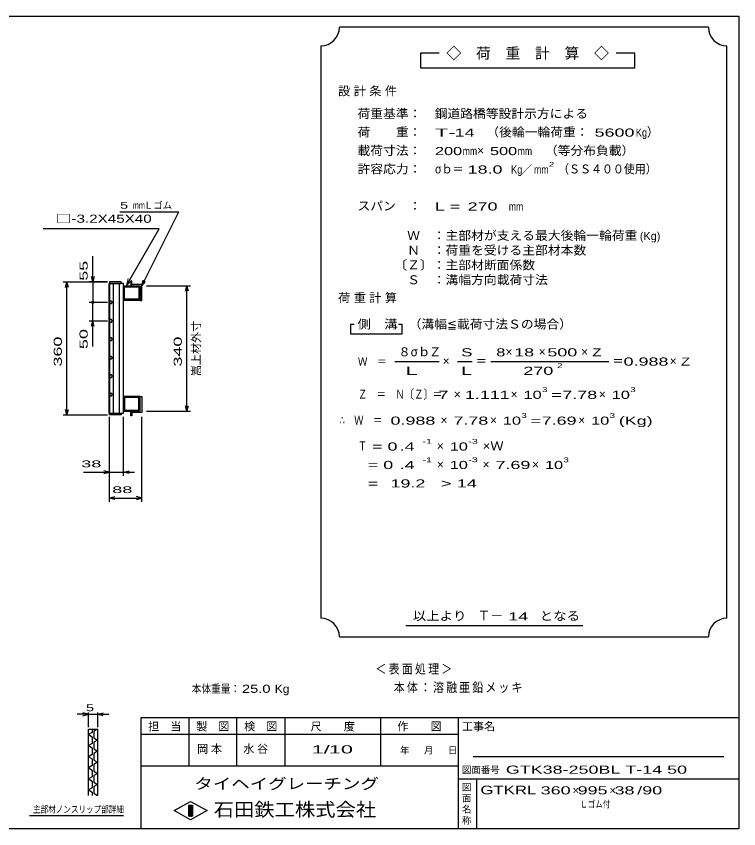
# Model space of a CAD drawing. Units: millimetres, scale not verified. Extents: x -1820 to 1731, y -1282 to 1054.
# Drawn here: x -227 to 1731, y -1146 to 1054 of the extents above; entities that cross this region are included whole.
import ezdxf
from ezdxf.enums import TextEntityAlignment as Align

# ---------------------------------------------------------------- set-up
doc = ezdxf.new("R2010")
doc.units = ezdxf.units.MM
doc.header["$LTSCALE"] = 10
for name, color, linetype, lineweight in [('0_2', 150, 'Continuous', 25), ('16', 3, 'Continuous', 25), ('22', 4, 'Continuous', 25), ('24', 2, 'Continuous', 25), ('32', 4, 'Continuous', 25)]:
    doc.layers.add(name, color=color, linetype=linetype, lineweight=lineweight)
doc.styles.add('ベクトル', font='')
doc.styles.get('ベクトル').set_extended_font_data('ベクトル')

msp = doc.modelspace()

# ---------------------------------------------------------------- linework, layer by layer
at = {"layer": '0_2'}
for p, q in [((-1729, 1053.5), (1731, 1053.5)), ((1731, 1053.5), (1731, -1146.5)), ((1731, -846.5), (111, -846.5)), ((111, -846.5), (111, -1146.5)), ((241, -846.5), (241, -976.5)), ((371, -976.5), (371, -846.5)), ((501, -846.5), (501, -976.5)), ((761, -976.5), (761, -846.5)), ((971, -846.5), (971, -1146.5)), ((971, -891.5), (111, -891.5)), ((1691, -951.5), (1011, -951.5)), ((111, -976.5), (971, -976.5)), ((971, -1011.5), (1731, -1011.5)), ((1021, -1146.5), (1021, -1011.5)), ((201, -1097.5), (246, -1072.5)), ((246, -1072.5), (291, -1097.5)), ((246, -1122.5), (201, -1097.5)), ((241, -1082.5), (251, -1082.5)), ((241, -1112.5), (241, -1082.5)), ((241, -1082.5), (243, -1082.5)), ((243, -1082.5), (243, -1112.5)), ((245, -1112.5), (245, -1082.5)), ((245, -1082.5), (247, -1082.5)), ((291, -1097.5), (246, -1122.5)), ((247, -1082.5), (247, -1112.5)), ((249, -1112.5), (249, -1082.5)), ((249, -1082.5), (251, -1082.5)), ((251, -1082.5), (251, -1112.5)), ((251, -1082.5), (251, -1112.5)), ((251, -1112.5), (241, -1112.5)), ((243, -1112.5), (245, -1112.5)), ((247, -1112.5), (249, -1112.5)), ((1731, -1146.5), (-1729, -1146.5))]:
    msp.add_line(p, q, dxfattribs=at)
at = {"layer": '16'}
for p, q in [((58, 334), (26, 334)), ((26, 334), (26, 329.5)), ((58, 329.5), (58, 334)), ((87, 336), (84, 336)), ((84, 336), (84, 324)), ((87, 327), (87, 336)), ((25.3, -21.5), (25.3, 329.5)), ((25.3, 329.5), (26, 329.5)), ((26, 329.5), (58, 329.5)), ((26, 329.5), (26, -21.5)), ((64, 329.5), (26, 329.5)), ((36.5, 329.5), (36.5, -21.5)), ((53.5, -21.5), (53.5, 329.5)), ((64, -21.5), (64, 329.5)), ((64, 324), (109, 324)), ((64, 284), (64, 324)), ((67, 321), (106, 321)), ((67, 287), (67, 321)), ((84, 324), (109, 324)), ((114, 327), (87, 327)), ((106, 321), (106, 287)), ((109, 324), (109, 284)), ((109, 324), (109, 284)), ((114, 284), (114, 327)), ((106, 287), (67, 287)), ((27.98, 282.45), (26, 278.97)), ((26, 278.97), (28.02, 275.52)), ((31.98, 282.48), (27.98, 282.45)), ((28.02, 275.52), (32.02, 275.55)), ((34, 279), (31.98, 282.48)), ((32.02, 275.55), (34, 279.03)), ((109, 284), (64, 284)), ((109, 284), (114, 284)), ((27.98, 232.45), (26, 228.97)), ((26, 228.97), (28.02, 225.52)), ((31.98, 232.48), (27.98, 232.45)), ((28.02, 225.52), (32.02, 225.55)), ((34, 229), (31.98, 232.48)), ((32.02, 225.55), (34, 229.03)), ((27.98, 182.45), (26, 178.97)), ((26, 178.97), (28.02, 175.52)), ((31.98, 182.48), (27.98, 182.45)), ((34, 179), (31.98, 182.48)), ((32.02, 175.55), (34, 179.03)), ((28.02, 175.52), (32.02, 175.55)), ((27.98, 132.45), (26, 128.97)), ((31.98, 132.48), (27.98, 132.45)), ((34, 129), (31.98, 132.48)), ((26, 128.97), (28.02, 125.52)), ((28.02, 125.52), (32.02, 125.55)), ((32.02, 125.55), (34, 129.03)), ((27.98, 82.45), (26, 78.97)), ((26, 78.97), (28.02, 75.52)), ((31.98, 82.48), (27.98, 82.45)), ((28.02, 75.52), (32.02, 75.55)), ((34, 79), (31.98, 82.48)), ((32.02, 75.55), (34, 79.03)), ((27.98, 32.45), (26, 28.97)), ((26, 28.97), (28.02, 25.52)), ((31.98, 32.48), (27.98, 32.45)), ((28.02, 25.52), (32.02, 25.55)), ((34, 29), (31.98, 32.48)), ((32.02, 25.55), (34, 29.03)), ((109, 24), (64, 24)), ((64, 24), (64, -16)), ((109, -16), (109, 24)), ((109, 24), (114, 24)), ((109, -16), (109, 24)), ((114, 24), (114, -19)), ((106, 21), (67, 21)), ((67, 21), (67, -13)), ((106, -13), (106, 21)), ((26, -21.5), (25.3, -21.5)), ((26, -21.5), (58, -21.5)), ((26, -26), (26, -21.5)), ((26, -21.5), (64, -21.5)), ((58, -21.5), (58, -26)), ((64, -16), (109, -16)), ((67, -13), (106, -13)), ((84, -28), (84, -16)), ((84, -16), (109, -16)), ((114, -19), (87, -19)), ((87, -19), (87, -28)), ((58, -26), (26, -26)), ((87, -28), (84, -28))]:
    msp.add_line(p, q, dxfattribs=at)
at = {"layer": '22'}
for p, q in [((54, 524), (214, 524)), ((114, 324), (214, 524)), ((160.49, 477.77), (-153.51, 477.77)), ((71.83, 324.21), (160.49, 477.77)), ((-19, 334), (-19, 404)), ((-99, 334), (21, 334)), ((-93, 319), (-89, 334)), ((-85, 319), (-89, 334)), ((-89, -26), (-89, 334)), ((21, 334), (-29, 334)), ((-19, 334), (-23, 349)), ((-15, 349), (-19, 334)), ((-19, 334), (-19, 279)), ((114, 324), (117, 338.6)), ((114, 324), (124, 335)), ((126, 324), (246, 324)), ((232, 309), (236, 324)), ((240, 309), (236, 324)), ((236, -16), (236, 324)), ((-29, 279), (21, 279)), ((-19, 229), (-19, 279)), ((-29, 229), (21, 229)), ((-23, 214), (-19, 229)), ((-15, 214), (-19, 229)), ((-19, 159), (-19, 229)), ((-89, -26), (-93, -11)), ((-89, -26), (-85, -11)), ((126, -16), (246, -16)), ((236, -16), (232, -1)), ((236, -16), (240, -1)), ((-99, -26), (21, -26)), ((26, -191), (26, -31)), ((26, -261), (26, -31)), ((64, -191), (64, -31)), ((114, -261), (114, -31)), ((-44, -181), (26, -181)), ((26, -181), (11, -177)), ((11, -185), (26, -181)), ((26, -181), (64, -181)), ((64, -181), (79, -177)), ((79, -185), (64, -181)), ((64, -181), (94, -181)), ((26, -251), (41, -247)), ((41, -255), (26, -251)), ((26, -251), (114, -251)), ((114, -251), (99, -247)), ((99, -255), (114, -251))]:
    msp.add_line(p, q, dxfattribs=at)
at = {"layer": '22', "lineweight": 13}
for p, q in [((77, 343.53), (71.83, 324.21)), ((71.83, 324.21), (85.97, 338.35))]:
    msp.add_line(p, q, dxfattribs=at)
at = {"layer": '22'}
msp.add_circle((-19, 279), 3, dxfattribs=at)
at = {"layer": '24', "color": 4}
for p, q in [((1649, 1023.5), (649, 1023.5)), ((599, 973.5), (599, -576.5)), ((1699, -576.5), (1699, 973.5)), ((919, 953.5), (869, 953.5)), ((869, 953.5), (869, 913.5)), ((1449, 953.5), (1399, 953.5)), ((1449, 913.5), (1449, 953.5)), ((869, 913.5), (1449, 913.5)), ((689, 218.5), (679, 218.5)), ((679, 218.5), (679, 193.5)), ((819, 218.5), (809, 218.5)), ((819, 193.5), (819, 218.5)), ((679, 193.5), (819, 193.5)), ((799, 118.5), (919, 118.5)), ((969, 118.5), (1009, 118.5)), ((1059, 118.5), (1379, 118.5)), ((829, -596.5), (1309, -596.5)), ((649, -626.5), (1649, -626.5))]:
    msp.add_line(p, q, dxfattribs=at)
for centre, start, end in [((599, 1023.5), 270, 0), ((1699, 1023.5), 180, 270), ((599, -626.5), 0, 90), ((1699, -626.5), 90, 180)]:
    msp.add_arc(centre, 50, start, end, dxfattribs=at)
at = {"layer": '32'}
for p, q in [((-31, -836.5), (-46, -832.5)), ((-31, -871.5), (-31, -831.5)), ((-6, -831.5), (-6, -871.5)), ((-6, -836.5), (9, -832.5)), ((-31, -836.5), (-61, -836.5)), ((-46, -840.5), (-31, -836.5)), ((-31, -836.5), (-6, -836.5)), ((9, -840.5), (-6, -836.5)), ((-6, -836.5), (24, -836.5)), ((-31, -876.5), (-6, -876.5)), ((-31, -1056.5), (-31, -876.5)), ((-21, -876.5), (-21, -885.5)), ((-6, -876.5), (-16, -882.5)), ((-6, -876.5), (-6, -1056.5)), ((-21, -885.5), (-31, -891.5)), ((-31, -891.5), (-21, -897.5)), ((-21, -897.5), (-21, -915.5)), ((-16, -882.5), (-16, -900.5)), ((-16, -900.5), (-6, -906.5)), ((-21, -915.5), (-31, -921.5)), ((-31, -921.5), (-21, -927.5)), ((-6, -906.5), (-16, -912.5)), ((-16, -912.5), (-16, -930.5)), ((-21, -945.5), (-31, -951.5)), ((-21, -927.5), (-21, -945.5)), ((-16, -930.5), (-6, -936.5)), ((-6, -936.5), (-16, -942.5)), ((-16, -942.5), (-16, -960.5)), ((-31, -951.5), (-21, -957.5)), ((-21, -957.5), (-21, -975.5)), ((-16, -960.5), (-6, -966.5)), ((-6, -966.5), (-16, -972.5)), ((-21, -975.5), (-31, -981.5)), ((-31, -981.5), (-21, -987.5)), ((-21, -987.5), (-21, -1005.5)), ((-16, -972.5), (-16, -990.5)), ((-21, -1005.5), (-31, -1011.5)), ((-31, -1011.5), (-21, -1017.5)), ((-16, -990.5), (-6, -996.5)), ((-6, -996.5), (-16, -1002.5)), ((-16, -1002.5), (-16, -1020.5)), ((-21, -1017.5), (-21, -1035.5)), ((-16, -1020.5), (-6, -1026.5)), ((-6, -1026.5), (-16, -1032.5)), ((-16, -1032.5), (-16, -1050.5)), ((-21, -1035.5), (-31, -1041.5)), ((-31, -1041.5), (-21, -1047.5)), ((-21, -1047.5), (-21, -1056.5)), ((-16, -1050.5), (-6, -1056.5)), ((64, -1111.5), (-191, -1111.5))]:
    msp.add_line(p, q, dxfattribs=at)

# ---------------------------------------------------------------- texts
at = {"layer": '0_2', "style": 'ベクトル'}
for s, height, p in [('担\u3000当', 21.99, (131, -869.5)), ('製\u3000図', 21.99, (261, -869.5)), ('検\u3000図', 21.99, (391, -869.5)), ('尺\u3000\u3000度', 21.99, (571, -869.5)), ('作\u3000\u3000図', 21.99, (806, -869.5)), ('工事名', 21.99, (981, -869.5)), ('年', 18.33, (813, -934)), ('月', 18.33, (878, -934)), ('日', 18.33, (943, -934)), ('図面番号', 18.33, (981, -987)), ('図', 18.33, (981, -1034)), ('面', 18.33, (981, -1064)), ('名', 18.33, (981, -1094)), ('称', 18.33, (981, -1124))]:
    msp.add_text(s, height=height, dxfattribs=at).set_placement(p, align=Align.MIDDLE_LEFT)
at = {"layer": '0_2', "color": 222, "style": 'ベクトル'}
for s, height, width, p in [('タイヘイグレーチング', 29.33, 1.25, (256, -1024.5)), ('石田鉄工株式会社', 36.66, 1.1, (308.5, -1094.5))]:
    msp.add_text(s, height=height, dxfattribs=dict(at, width=width)).set_placement(p, align=Align.MIDDLE_LEFT)
at = {"layer": '22', "color": 2, "style": 'ベクトル'}
for s, height, width, p in [(' 5 ', 18.33, 1.6, (44, 541.5)), ('mm', 18.33, 0.75, (89, 541.5)), (' 38 ', 18.33, 2, (-64, -158.5)), (' 88 ', 18.33, 2, (20, -228.5)), ('本体重量：', 21.99, 0.85, (249, -767.5)), (' 25.0', 21.99, 1.35, (374, -767.5)), ('Kg', 21.99, 1.1, (474, -767.5)), ('1/', 21.99, 2, (574, -931.5)), (' 10 ', 21.99, 2, (604, -931.5)), ('GTK38-250BL T-14 50           ', 21.99, 1.65, (1100, -986.5)), ('GTKRL', 23.46, 1.45, (1031, -1041.5)), (' 360 ', 21.99, 1.65, (1181, -1042.5)), (' 995 ', 21.99, 1.65, (1281, -1042.5)), (' 38 ', 21.99, 1.65, (1381, -1042.5)), ('/', 21.99, 1.65, (1456, -1042.5)), (' 90 ', 21.99, 1.65, (1456, -1042.5)), ('Ｌゴム付', 18.33, 0.8, (1301, -1080))]:
    msp.add_text(s, height=height, dxfattribs=dict(at, width=width)).set_placement(p, align=Align.MIDDLE_LEFT)
for s, height, p in [('Ｌゴム', 18.33, (119, 541.5)), ('×', 21.99, (1281, -1042.5)), ('×', 21.99, (1381, -1042.5))]:
    msp.add_text(s, height=height, dxfattribs=at).set_placement(p, align=Align.MIDDLE_LEFT)
at = {"layer": '22', "color": 2, "style": 'ベクトル', "width": 1.4}
msp.add_text('□-3.2X45X40', height=21.99, dxfattribs=at).set_placement((140.49, 487.77), align=Align.BOTTOM_RIGHT)
at = {"layer": '22', "color": 2, "style": 'ベクトル', "width": 1.65}
for s, p in [(' 55 ', (-44, 324)), (' 50 ', (-44, 139)), (' 360 ', (-114, 91.5)), (' 340', (211, 91.5))]:
    msp.add_text(s, height=21.99, rotation=90, dxfattribs=at).set_placement(p, align=Align.MIDDLE_LEFT)
at = {"layer": '22', "color": 2, "style": 'ベクトル'}
msp.add_text('嵩上材外寸', height=21.99, rotation=90, dxfattribs=at).set_placement((261, 79), align=Align.MIDDLE_LEFT)
at = {"layer": '22', "color": 2, "attachment_point": 4, "style": 'ベクトル'}
for s, insert, char_height in [('\\T1.2;\\W0.85;＜表面処理＞', (746.5, -715), 25.66), ('\\T1.19;\\W0.85;本体：溶融亜鉛メッキ', (796.5, -765), 25.66), ('\\T1.25;岡本\u3000', (263.5, -931.5), 21.99), ('\\T1.25;水谷\u3000', (388.5, -931.5), 21.99)]:
    msp.add_mtext(s, dxfattribs=dict(at, insert=insert, char_height=char_height))
at = {"layer": '24', "style": 'ベクトル'}
for s, height, p in [('◇\u3000荷\u3000重\u3000計\u3000算\u3000◇', 29.33, (939, 953.5)), ('）', 24.19, (1482, 740)), ('×', 24.19, (1022, 690)), ('／', 21.99, (1141.5, 638.5)), ('(Kg)', 21.99, (1463, 458.5)), ('８', 24.19, (809, 145)), ('σｂ', 24.19, (842, 145)), ('Ｚ', 24.19, (892, 145)), ('×', 24.19, (1099, 145)), ('×', 24.19, (1189, 145)), ('×', 24.19, (1304, 145)), ('×', 24.19, (929, 120)), ('×', 24.19, (1544, 120)), ('×', 24.19, (959, 30)), ('×', 24.19, (1113, 30)), ('×', 24.19, (1352, 30)), ('×', 24.19, (923, -40)), ('×', 24.19, (1057, -40)), ('×', 24.19, (1296, -40)), ('×', 24.19, (913, -110)), ('×', 24.19, (913, -160)), ('×', 24.19, (1037, -160)), ('×', 24.19, (1171, -160)), ('Ｔ－', 25.66, (1023, -569))]:
    msp.add_text(s, height=height, dxfattribs=at).set_placement(p, align=Align.MIDDLE_LEFT)
for s, height, width, p in [('荷重基準：\u3000', 24.19, 1.05, (698, 790)), ('鋼道路橋等設計示方による', 24.19, 1.05, (907, 790)), ('荷\u3000\u3000重：\u3000', 24.19, 1.05, (698, 740)), ('T-', 21.99, 2, (908, 738.5)), (' 14 ', 21.99, 1.65, (948, 738.5)), ('（後輪一輪荷重：', 24.19, 1.05, (1047, 740)), (' 5600', 21.99, 1.65, (1327, 738.5)), ('Kg', 21.99, 0.85, (1452, 738.5)), ('載荷寸法：\u3000', 24.19, 1.05, (698, 690)), ('\u3000（等分布負載）', 24.19, 1.05, (1171, 690)), ('200', 21.99, 1.5, (908, 688.5)), ('mm', 21.99, 0.8, (983, 688.5)), ('500', 21.99, 1.5, (1057, 688.5)), ('mm', 21.99, 0.8, (1132, 688.5)), ('許容応力：\u3000', 24.19, 1.05, (698, 640)), ('σｂ＝', 24.19, 0.9, (908, 640)), (' 18.0', 21.99, 1.65, (983, 638.5)), ('Kg', 21.99, 0.85, (1114, 638.5)), ('mm', 21.99, 0.8, (1176.5, 638.5)), ('2', 13.2, 1.5, (1216.5, 652.5)), ('（ＳＳ４００使用）', 24.19, 0.9, (1241.5, 640)), ('スパン\u3000：\u3000', 24.19, 1.05, (698, 540)), ('L =', 21.99, 1.65, (908, 538.5)), (' 270 ', 21.99, 1.65, (983, 538.5)), ('mm', 21.99, 0.8, (1108, 538.5)), ('\u3000Ｗ\u3000：主部材が支える最大後輪一輪荷重', 24.19, 1.05, (798, 460)), ('\u3000Ｎ\u3000：荷重を受ける主部材本数', 24.19, 1.05, (798, 420)), ('〔Ｚ〕：主部材断面係数', 24.19, 1.05, (798, 380)), ('\u3000Ｓ\u3000：溝幅方向載荷寸法', 24.19, 1.05, (798, 340)), ('側\u3000溝', 24.19, 1.1, (698, 220)), ('\u3000（溝幅≦載荷寸法Ｓの場合）', 24.19, 1.05, (802, 220)), ('S', 21.99, 1.55, (979, 143.5)), ('8', 21.99, 1.5, (1074, 143.5)), (' 18 ', 21.99, 1.65, (1109, 143.5)), (' 500 ', 21.99, 1.65, (1199, 143.5)), ('Z', 21.99, 1.4, (1334, 143.5)), ('Ｗ\u3000＝', 21.99, 0.85, (699, 118.5)), ('＝', 24.19, 0.9, (1019, 120)), ('2', 13.2, 1.5, (1239, 107.5)), ('＝', 24.19, 0.9, (1389, 120)), ('0.988', 21.99, 1.65, (1419, 118.5)), ('Z', 21.99, 1.4, (1574, 118.5)), ('L', 21.99, 1.8, (979, 93.5)), (' 270 ', 21.99, 1.65, (1134, 93.5)), ('Ｚ\u3000＝\u3000Ｎ〔Ｚ〕＝', 24.19, 0.75, (699, 30)), ('3', 13.2, 1.5, (1198, 42.5)), ('3', 13.2, 1.5, (1437, 42.5)), (' 7 ', 21.99, 1.65, (904, 28.5)), ('1.111', 21.99, 1.65, (989, 28.5)), ('10', 21.99, 1.5, (1148, 28.5)), ('=', 21.99, 1.7, (1223, 28.5)), ('7.78', 21.99, 1.65, (1253, 28.5)), ('10', 21.99, 1.5, (1387, 28.5)), ('3', 13.2, 1.5, (1142, -27.5)), ('3', 13.2, 1.5, (1381, -27.5)), ('∴\u3000Ｗ\u3000＝', 24.19, 0.75, (649, -40)), (' 0.988', 21.99, 1.65, (774, -41.5)), ('7.78', 21.99, 1.65, (958, -41.5)), ('10', 21.99, 1.5, (1092, -41.5)), ('=', 21.99, 1.7, (1167, -41.5)), ('7.69', 21.99, 1.65, (1197, -41.5)), ('10', 21.99, 1.5, (1331, -41.5)), ('(Kg)', 21.99, 1.65, (1406, -41.5)), ('Ｔ', 24.19, 0.75, (699, -110)), (' = 0', 21.99, 1.65, (724, -111.5)), (' .4 ', 21.99, 1.65, (799, -111.5)), ('-1', 13.2, 1.65, (874, -97.5)), ('10', 21.99, 1.5, (948, -111.5)), ('-3', 13.2, 1.65, (998, -97.5)), ('×Ｗ', 24.19, 1.1, (1037, -110)), ('  = 0', 21.99, 1.65, (699, -161.5)), (' .4 ', 21.99, 1.65, (799, -161.5)), ('-1', 13.2, 1.65, (874, -147.5)), ('10', 21.99, 1.5, (948, -161.5)), ('-3', 13.2, 1.65, (998, -147.5)), ('7.69', 21.99, 1.65, (1072, -161.5)), ('10', 21.99, 1.5, (1206, -161.5)), ('3', 13.2, 1.5, (1256, -147.5)), ('  =', 21.99, 1.65, (699, -211.5)), (' 19.2', 21.99, 1.65, (774, -211.5)), ('>', 21.99, 1.7, (924, -211.5)), (' 14 ', 21.99, 1.65, (954, -211.5)), ('以上より\u3000', 24.19, 1.1, (848, -570)), (' 14 ', 21.99, 1.65, (1093, -571.5)), ('となる', 24.19, 1.1, (1192, -570))]:
    msp.add_text(s, height=height, dxfattribs=dict(at, width=width)).set_placement(p, align=Align.MIDDLE_LEFT)
at = {"layer": '24', "attachment_point": 4, "style": 'ベクトル'}
for s, insert, char_height in [('\\T1.28;設計条件', (645.5, 850), 24.19), ('\\T1.28;荷重計算', (645.5, 290), 24.19), ('\\T1.5;\\W2;\\~L\\~', (804, 93.5), 21.99)]:
    msp.add_mtext(s, dxfattribs=dict(at, insert=insert, char_height=char_height))
at = {"layer": '32', "color": 2, "style": 'ベクトル'}
for s, width, p in [(' 5 ', 1.6, (-48.5, -819)), ('主部材ノンスリップ部詳細', 0.8, (-181, -1094))]:
    msp.add_text(s, height=18.33, dxfattribs=dict(at, width=width)).set_placement(p, align=Align.MIDDLE_LEFT)

doc.saveas('drawing.dxf')
